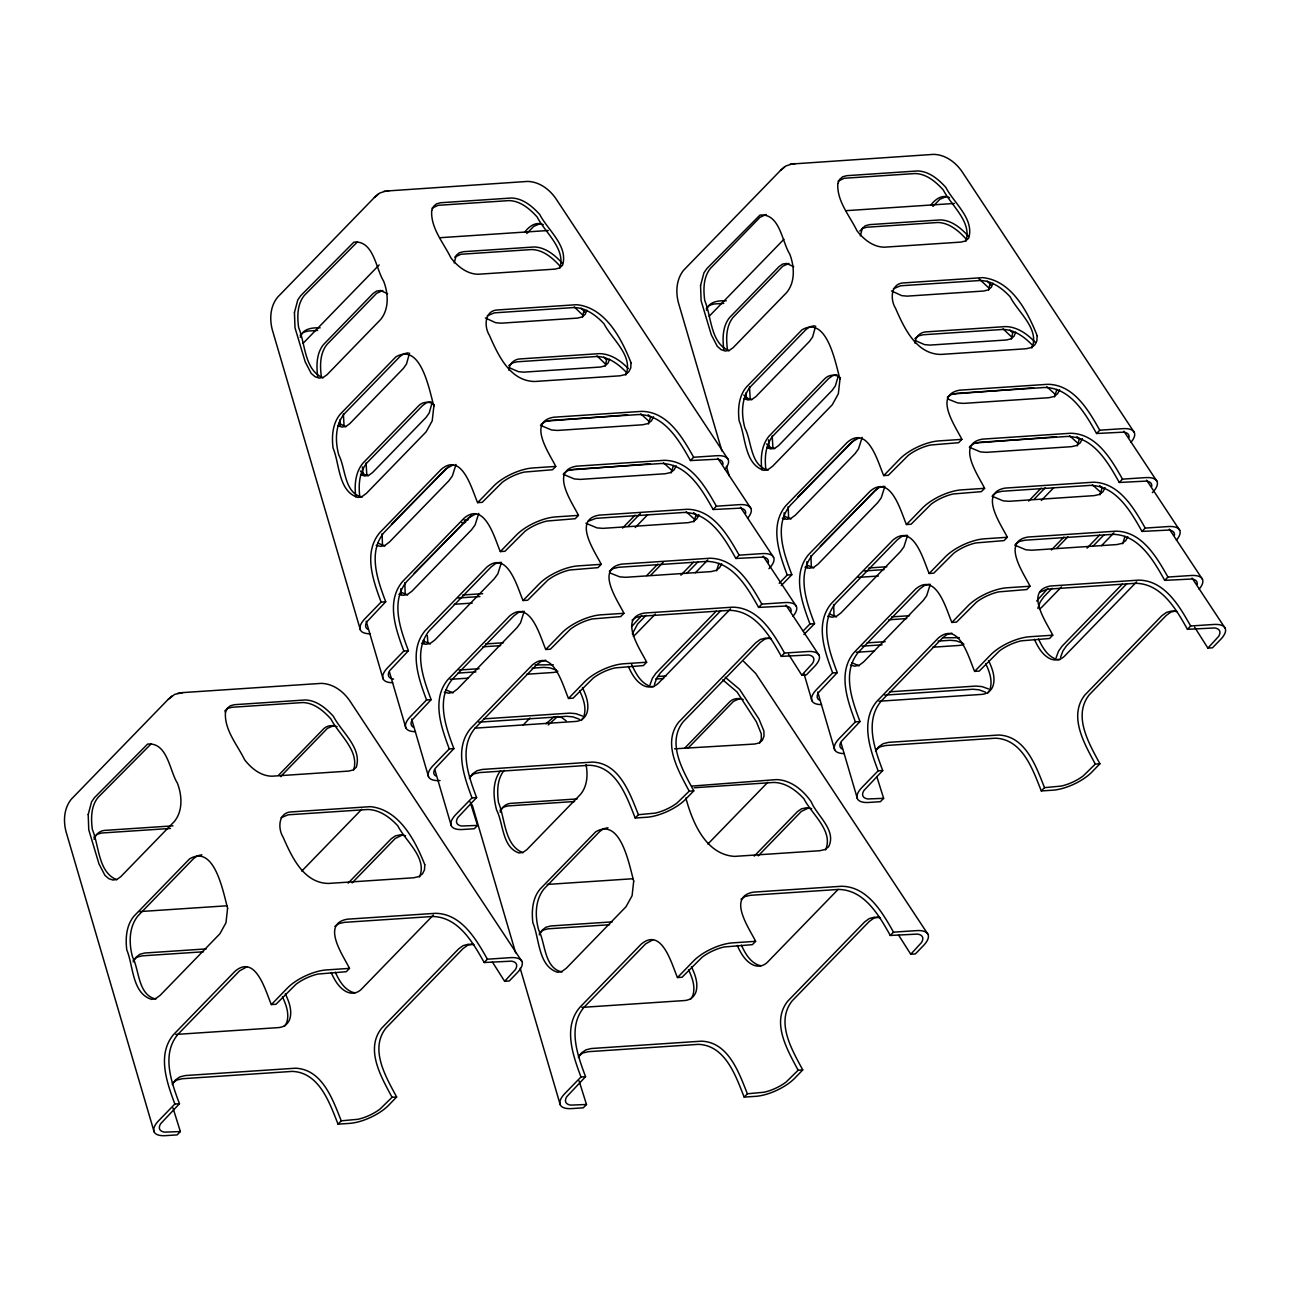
<?xml version="1.0" encoding="UTF-8"?>
<svg xmlns="http://www.w3.org/2000/svg" width="1290" height="1290" viewBox="0 0 1290 1290"><rect width="100%" height="100%" fill="white"/><g stroke="black" fill="none" stroke-linecap="round" stroke-linejoin="round"><path stroke-width="1.5" d="M343.366 413.961L344.059 425.474M366.086 462.916L366.779 474.43M749.474 386.903L750.183 398.417M772.194 435.859L772.904 447.372M382.082 533.721L382.501 545.493M404.802 582.661L405.221 594.448M650.724 416.444L648.467 423.942M673.444 465.4L671.187 472.898M696.165 514.355L693.907 521.853M718.885 563.295L716.627 570.793M788.19 506.664L788.609 518.451M810.91 555.603L811.346 567.39M833.63 604.559L834.066 616.346M1056.832 389.387L1054.575 396.885M1079.553 438.342L1077.295 445.84M1102.273 487.298L1100.015 494.796M1124.993 536.253L1122.752 543.735M454.209 262.934L456.176 255.468L459.224 252.808L463.384 251.695L534.237 246.971C545.67 247.293 555.071 255.323 562.424 263.37M860.333 235.877L862.284 228.427L865.332 225.75L869.492 224.637L940.362 219.913C951.794 220.235 961.195 228.266 968.532 236.328M508.953 370.294C508.841 364.264 513.904 359.233 519.87 358.942L599.35 353.637C610.638 353.75 620.667 360.603 628.214 368.521M915.062 343.237C914.949 337.206 920.012 332.175 925.978 331.885L1005.458 326.596C1017.471 326.692 1027.856 334.416 1035.725 342.866M409.527 353.137L406.495 364.022L403.367 368.44L349.751 423.684L345.994 426.361L341.898 427.038L337.77 425.668M432.263 402.093L429.215 412.977L426.087 417.396L372.471 472.64L368.714 475.317L364.619 475.994L360.49 474.607M815.651 326.08L812.603 336.964L809.475 341.399L755.859 396.627L752.102 399.303L748.006 399.981L743.895 398.61M838.097 376.728L835.323 385.92L832.195 390.338L778.596 445.582L774.822 448.259L770.727 448.936L766.615 447.566M456.015 464.465L452.371 475.962L448.872 480.783L389.225 542.235L385.065 545.315L380.615 546.363L376.18 545.315M478.751 513.404L475.107 524.917L471.592 529.738L411.945 591.191L407.785 594.271L403.335 595.319L398.9 594.271M501.471 562.359L497.827 573.873L494.312 578.694L434.666 640.146L430.505 643.226L426.055 644.274L421.62 643.226M524.192 611.315L520.547 622.828L517.032 627.649L457.386 689.102L453.225 692.166L448.775 693.23L444.341 692.166M862.139 437.407L858.495 448.904L854.98 453.725L795.333 515.194L791.173 518.257L786.723 519.322L782.288 518.257M884.859 486.362L881.215 497.859L877.7 502.681L818.053 564.133L813.893 567.213L809.443 568.261L805.008 567.213M907.58 535.302L903.935 546.815L900.42 551.636L840.774 613.089L836.63 616.168L832.163 617.217L827.729 616.168M930.3 584.257L926.655 595.77L923.14 600.592L863.494 662.044L859.35 665.124L854.899 666.172L850.465 665.124M632.31 633.841L637.647 623.973L646.048 615.314M654.433 684.409L656.836 677.943L660.367 672.928L720.626 610.847M1037.821 608.396L1040.224 601.93L1043.755 596.931L1052.172 588.256M1060.541 657.352L1062.944 650.886L1066.475 645.871L1126.734 583.79M650.015 684.7L652.418 678.234L655.965 673.219L716.224 611.138M1056.123 657.642L1058.542 651.176L1062.073 646.177L1122.332 584.096M353.605 770.033C359.717 750.732 338.931 734.736 330.917 718.981C323.613 710.919 314.196 702.824 302.763 702.55L231.894 707.275L227.766 708.371L224.702 711.032M559.86 268.078C565.971 248.776 545.186 232.781 537.172 217.026C529.868 208.964 520.451 200.869 509.018 200.595L438.149 205.32L431.973 208.19M582.58 317.034L584.16 309.568M586.853 310.245L585.257 314.276L582.113 316.953L577.646 318.082L501.036 323.193L495.65 322.71L485.395 317.985M605.3 365.973L606.88 358.523M609.573 359.2L607.977 363.232L604.833 365.892L600.366 367.037L523.756 372.149L518.37 371.665L509.582 367.827M759.713 742.976L761.326 738.928L761.277 733.817L756.375 721.771L737.025 691.924L722.739 679.83M965.968 241.02C972.08 221.719 951.294 205.723 943.28 189.969C935.976 181.922 926.559 173.811 915.126 173.537L844.273 178.262L838.097 181.132M988.688 289.976L990.269 282.526M992.961 283.187L991.365 287.219L988.221 289.895L983.754 291.024L907.144 296.136L901.774 295.652L891.503 290.927M1011.425 338.931L1013.005 331.466M1015.682 332.143L1014.085 336.174L1010.941 338.851L1006.49 339.98L929.88 345.091L924.495 344.607L915.707 340.77M300.312 337.335C302.553 328.386 312.567 327.579 320.162 327.837M94.057 839.29C95.525 834.662 99.201 831.082 104.055 830.438L172.957 825.858M706.42 310.277C708.662 301.328 718.691 300.522 726.27 300.78M500.165 812.232C501.649 807.621 505.325 804.025 510.179 803.396L577.098 798.929M653.482 416.815L651.434 420.879L647.774 423.588L642.759 424.765L557.522 430.441L551.588 429.989L540.462 425.329M676.202 465.771L674.154 469.834L670.494 472.543L665.479 473.72L580.242 479.396L574.308 478.945L563.182 474.285M698.922 514.726L696.874 518.79L693.214 521.499L688.199 522.66L602.962 528.352L597.028 527.9L585.902 523.24M721.658 563.682L719.61 567.729L715.934 570.438L710.919 571.615L625.698 577.291L619.748 576.856L610.218 573.066M1059.59 389.774L1057.542 393.821L1053.882 396.53L1048.867 397.707L963.63 403.383L957.696 402.948L948.166 399.158M1082.326 438.713L1080.278 442.776L1076.602 445.485L1071.587 446.663L986.366 452.339L980.416 451.887L969.306 447.227M1105.046 487.668L1102.998 491.732L1099.322 494.441L1094.307 495.618L1009.086 501.294L1003.136 500.843L992.026 496.182M1127.766 536.624L1125.718 540.671L1122.058 543.38L1117.027 544.557L1031.806 550.233L1025.873 549.798L1014.746 545.138M625.747 374.987C633.858 356.04 611.895 339.383 604.059 323.871C596.206 315.405 585.854 307.665 573.84 307.552L494.36 312.857L487.265 315.824M419.492 876.942C427.619 857.995 405.641 841.338 397.804 825.826C389.967 817.36 379.599 809.62 367.586 809.507L288.105 814.812L281.01 817.763M1031.855 347.929C1039.982 328.998 1018.02 312.325 1010.167 296.829C1002.33 288.347 991.978 280.607 979.965 280.511L900.468 285.8L893.373 288.767M825.6 849.884C833.727 830.937 811.765 814.28 803.912 798.768C796.075 790.302 785.723 782.562 773.71 782.45L694.213 787.755M133.16 961.937L135.918 957.325L139.836 954.277L144.673 953.02L206.271 948.908M539.284 934.879L542.026 930.267L545.944 927.236L550.782 925.962L612.379 921.85M172.28 1084.584L175.472 1079.94L179.907 1076.876L185.309 1075.554L295.426 1068.217C322.5 1069.297 332.933 1100.064 341.253 1120.833L338.044 1124.154C329.772 1103.369 319.436 1072.49 292.346 1071.393L182.213 1078.73L176.827 1080.053L172.376 1083.132M469.415 778.434L472.608 773.807L477.042 770.727L482.444 769.421L592.578 762.084C619.635 763.148 630.084 793.931 638.405 814.7L635.196 818.005C626.924 797.22 616.588 766.357 589.498 765.26L479.364 772.597L473.962 773.903L469.528 776.983M578.388 1057.526L581.58 1052.882L586.015 1049.818L591.417 1048.512L701.55 1041.175C728.608 1042.239 739.057 1073.006 747.378 1093.791L744.153 1097.097C735.897 1076.312 725.56 1045.448 698.454 1044.352L588.337 1051.689L582.935 1052.995L578.484 1056.075M875.539 751.377L878.732 746.749L883.166 743.669L888.568 742.363L998.686 735.026C1025.76 736.106 1036.193 766.873 1044.513 787.642L1041.304 790.947C1033.032 770.162 1022.696 739.299 995.606 738.202L885.472 745.539L880.07 746.846L875.636 749.925M500.584 770.598C492.071 781.724 493.183 797.236 496.618 810.056C503.535 823.471 501.907 847.175 519.032 852.98L523.127 852.303L526.884 849.626L580.5 794.398C587.337 786.239 588.03 774.677 586.015 764.615M631.471 626.779L641.646 615.604M1036.692 600.979L1047.77 588.562M504.148 770.356C496.956 779.241 497.037 791.673 498.472 802.461C505.325 818.747 504.132 844.982 522.853 852.722M545.702 660.174L540.945 661.528L536.608 664.801L474.946 728.318C458.337 748.361 468.641 776.354 476.591 797.575L457.853 817.521A24.3 9.336 -24.9 0 0 461.756 826.019L477.526 825.407L470.108 801.783M385.081 191.243L379.647 193.097L374.423 197.451L277.56 297.248C270.207 306.327 269.417 318.969 272.335 329.934L360.378 629.907M303.053 343.35L379.163 264.934M524.595 232.329C528.884 226.572 535.882 221.058 543.348 224.718M526.788 233.506L533.673 226.411L540.413 223.493M521.918 961.437L349.59 700.518C343.124 691.198 332.965 683.635 321.291 683.378L182.874 692.585L174.747 694.343L168.168 699.406L71.305 799.203C63.952 808.282 63.162 820.924 66.096 831.889L154.123 1131.862M448.807 466.351L391.434 524.256M791.189 164.185L785.755 166.055L780.531 170.393L683.668 270.19C676.315 279.285 675.525 291.911 678.459 302.876L721.916 450.936M453.225 464.819L445.711 468.996L384.049 532.512C367.457 552.555 377.744 580.548 385.71 601.769L381.114 602.075L365.022 618.636A30.444 11.707 -24.9 0 0 369.988 633.761M381.114 602.075C373.213 580.806 363.054 552.829 379.647 532.802L441.309 469.286C462.32 451.5 472.188 490.587 477.623 502.649L493.699 486.072A30.444 11.707 -24.9 0 1 532.77 467.964L555.748 466.432C550.104 454.564 526.514 421.782 553.636 417.234L641.727 411.365C667.72 411.687 682.491 437.52 693.649 457.257L716.627 455.725A30.444 11.707 -24.9 0 1 724.851 469.318M385.71 601.769L366.957 621.716A24.3 9.336 -24.9 0 0 367.714 629.181M471.527 515.307L414.154 573.212M555.748 466.432L552.539 469.753L524.337 472.075A24.3 9.336 -24.9 0 0 502.278 482.299L482.218 502.342L477.623 502.649M709.161 316.292L783.885 239.311M278.382 775.435L323.838 728.608C327.483 725.303 332.61 724.819 337.093 726.673M280.575 776.628L327.418 728.366L334.158 725.448M475.946 513.775L468.431 517.935L406.785 581.468C390.177 601.495 400.464 629.488 408.43 650.724L403.834 651.031L387.742 667.591A30.444 11.707 -24.9 0 0 392.708 682.7M403.834 651.031C395.933 629.762 385.775 601.769 402.367 581.758L464.029 518.241C485.04 500.456 494.909 539.543 500.343 551.588L516.419 535.028A30.444 11.707 -24.9 0 1 555.49 516.919L578.468 515.387C572.825 503.519 549.234 470.737 576.356 466.19L664.447 460.32C690.44 460.643 705.211 486.459 716.369 506.196L739.364 504.664A30.444 11.707 -24.9 0 1 747.571 518.274M408.43 650.724L389.693 670.671A24.3 9.336 -24.9 0 0 393.579 679.153M578.468 515.387L575.259 518.709L547.057 521.031A24.3 9.336 -24.9 0 0 525.014 531.254L504.938 551.282L500.343 551.588M500.262 562.279L495.505 563.633L491.168 566.89L429.506 630.423C412.897 650.45 423.201 678.443 431.15 699.664L426.555 699.97L410.462 716.547A30.444 11.707 -24.9 0 0 415.428 731.656M426.555 699.97C418.653 678.717 408.495 650.724 425.103 630.713L486.749 567.181C507.76 549.395 517.629 588.482 523.063 600.543L539.139 583.967A30.444 11.707 -24.9 0 1 578.21 565.875L601.204 564.343C595.545 552.459 571.954 519.693 599.076 515.145L687.183 509.276C713.16 509.582 727.931 535.415 739.089 555.151L762.084 553.62A30.444 11.707 -24.9 0 1 768.985 568.664M431.15 699.664L412.413 719.626A24.3 9.336 -24.9 0 0 413.155 727.076M930.703 205.271C934.992 199.531 941.99 194 949.472 197.66M932.896 206.448L939.781 199.353L946.521 196.435M622.554 528.078L635.067 515.178M541.171 424.346L545.267 421.604L550.54 420.411L638.647 414.541C664.656 414.864 679.346 440.809 690.44 460.562L693.649 457.257M627.924 526.385L640.437 513.485M301.763 871.089L361.813 809.233M635.212 527.546L647.79 514.597M601.204 564.343L597.98 567.648L569.777 569.987A24.3 9.336 -24.9 0 0 547.734 580.194L527.658 600.237L523.063 600.543M522.982 611.234L518.225 612.589L513.888 615.846L452.226 679.379C435.617 699.406 445.921 727.399 453.87 748.619L449.275 748.926L433.198 765.502A30.444 11.707 -24.9 0 0 440.084 780.547M449.275 748.926C441.39 727.673 431.215 699.68 447.824 679.669L509.486 616.136C530.496 598.35 540.365 637.437 545.783 649.499L561.876 632.922A30.444 11.707 -24.9 0 1 600.93 614.83L623.925 613.298C618.281 601.414 594.674 568.632 621.796 564.101L709.903 558.231C735.881 558.538 750.651 584.37 761.826 604.107L784.804 602.575A30.444 11.707 -24.9 0 1 793.011 616.185M453.87 748.619L435.133 768.566A24.3 9.336 -24.9 0 0 435.875 776.032M348.139 883.166L391.241 838.758L395.353 835.888L400.222 834.856L405.528 835.726M646.677 575.598L657.803 564.133M563.891 473.301L567.987 470.56L573.276 469.366L661.367 463.497C687.376 463.82 702.066 489.749 713.16 509.518L716.369 506.196M352.106 882.908L395.224 838.5L402.593 834.92M650.644 575.324L663.157 562.44M623.925 613.298L620.7 616.604L592.513 618.926A24.3 9.336 -24.9 0 0 570.454 629.149L550.379 649.193L545.783 649.499M523.079 725.109L529.996 717.982M680.878 575.179L693.504 562.198M686.699 573.453L697.906 561.892M246.971 966.774L239.456 970.951L177.81 1034.467C161.202 1054.494 171.489 1082.487 179.455 1103.724L174.859 1104.03L158.767 1120.591A30.444 11.707 -24.9 0 0 165.668 1135.635L177.165 1134.878L180.374 1131.556L172.973 1107.933M174.859 1104.03C166.958 1082.762 156.799 1054.769 173.392 1034.757L235.054 971.241C256.065 953.455 265.933 992.542 271.368 1004.587L287.444 988.027A30.444 11.707 -24.9 0 1 326.515 969.919L349.493 968.387C343.85 956.519 320.259 923.737 347.381 919.189L435.472 913.32C461.465 913.643 476.236 939.459 487.394 959.196L510.372 957.664A30.444 11.707 -24.9 0 1 517.274 972.708L509.244 980.997L504.632 981.303L492.393 962.001M476.591 797.575L471.995 797.881L455.918 814.458A30.444 11.707 -24.9 0 0 462.82 829.486L474.301 828.728L477.526 825.407M471.995 797.881C464.11 776.628 453.935 748.635 470.544 728.624L532.206 665.092C553.216 647.306 563.085 686.393 568.503 698.454L584.596 681.878A30.444 11.707 -24.9 0 1 623.667 663.769L646.645 662.238C641.001 650.37 617.394 617.587 644.516 613.04L732.623 607.171C758.601 607.493 773.387 633.326 784.546 653.062L807.524 651.531A30.444 11.707 -24.9 0 1 814.425 666.559L806.379 674.847L801.783 675.154L788.513 654.24M546.041 723.755L553.732 717.047L556.409 716.627M179.455 1103.724L160.702 1123.671A24.3 9.336 -24.9 0 0 164.604 1132.152L180.374 1131.556M655.352 614.008L636.018 633.922A25.268 17.399 79.4 0 1 633.229 636.18M695.391 572.744L707.823 559.941M548.234 724.932L557.28 716.805M587.982 521.337L595.996 518.322L684.087 512.452C710.097 512.775 724.787 538.704 735.881 558.473L739.089 555.151M854.931 439.293L797.543 497.214M349.493 968.387L346.284 971.709L318.082 974.031A24.3 9.336 -24.9 0 0 296.023 984.254L275.963 1004.281L271.368 1004.587M646.645 662.238L643.42 665.559L615.233 667.881A24.3 9.336 -24.9 0 0 593.174 678.105L573.099 698.148L568.503 698.454M433.392 915.045L361.603 989.011A25.268 17.399 79.4 0 1 347.236 992.123C339.125 988.414 334.707 980.255 331.127 972.515M730.543 608.896L658.739 682.862A25.268 17.399 79.4 0 1 644.371 685.99C636.26 682.281 631.842 674.106 628.278 666.366M779.176 583.306L787.222 575.018L791.818 574.711C783.869 553.491 773.565 525.498 790.173 505.454L851.835 441.938L859.333 437.762M787.222 575.018C779.321 553.765 769.163 525.772 785.771 505.761L847.417 442.228C868.428 424.442 878.296 463.529 883.731 475.591L899.807 459.014A30.444 11.707 -24.9 0 1 938.878 440.906L961.872 439.374C956.212 427.506 932.622 394.724 959.744 390.177L1047.851 384.307C1073.828 384.63 1088.599 410.462 1099.757 430.199L1122.752 428.667A30.444 11.707 -24.9 0 1 1130.959 442.276M609.348 571.212L613.427 568.471L618.716 567.278L706.823 561.408C732.817 561.731 747.507 587.659 758.601 607.413L761.826 604.107M781.24 585.612L791.818 574.711M877.651 488.249L820.263 546.154M961.872 439.374L958.647 442.696L930.445 445.018A24.3 9.336 -24.9 0 0 908.402 455.241L888.326 475.284L883.731 475.591M684.49 748.377L729.963 701.55C733.591 698.261 738.719 697.761 743.217 699.615M688.07 748.152L733.526 701.309L740.266 698.39M803.251 630.875L809.943 623.973L814.538 623.667C806.589 602.446 796.285 574.453 812.894 554.41L874.556 490.893L878.893 487.62L883.65 486.266M809.943 623.973C802.058 602.704 791.883 574.711 808.491 554.7L870.153 491.184C891.164 473.398 901.033 512.485 906.451 524.546L922.543 507.97A30.444 11.707 -24.9 0 1 961.598 489.861L984.593 488.329C978.949 476.462 955.342 443.679 982.464 439.132L1070.571 433.263C1096.548 433.585 1111.319 459.417 1122.494 479.138L1145.472 477.623A30.444 11.707 -24.9 0 1 1152.373 492.651M334.916 926.301L339.012 923.559L344.285 922.366L432.392 916.497C458.401 916.819 473.091 942.748 484.185 962.517L487.394 959.196M632.068 620.168L636.163 617.41L641.436 616.217L729.543 610.347C755.537 610.686 770.227 636.615 781.321 656.368L784.546 653.062M803.96 634.567L814.538 623.667M472.769 943.941L467.528 945.344L463.013 948.618L385.952 1028.033C369.214 1049.399 386.097 1077.263 396.643 1097L392.047 1097.306L380.018 1109.061A24.3 9.336 -24.9 0 1 357.959 1119.285L341.253 1120.833M504.632 981.303L515.339 969.645A24.3 9.336 -24.9 0 0 511.453 961.147L484.185 962.517M769.904 637.792L764.664 639.195L760.165 642.485L683.087 721.884C666.366 743.25 683.232 771.13 693.794 790.851L689.199 791.157L677.169 802.912A24.3 9.336 -24.9 0 1 655.11 813.135L638.405 814.7M801.783 675.154L812.49 663.495A24.3 9.336 -24.9 0 0 808.588 654.997L781.321 656.368M984.593 488.329L981.368 491.651L953.181 493.973A24.3 9.336 -24.9 0 0 931.122 504.197L911.046 524.24L906.451 524.546M396.643 1097L388.596 1105.288A30.444 11.707 -24.9 0 1 349.542 1123.38L338.044 1124.154M693.794 790.851L685.748 799.139A30.444 11.707 -24.9 0 1 646.677 817.247L635.196 818.005M906.37 535.221L901.613 536.576L897.276 539.833L835.614 603.365C819.005 623.393 829.309 651.385 837.258 672.622L832.663 672.912L816.586 689.489A30.444 11.707 -24.9 0 0 821.553 704.598M832.663 672.912C824.778 651.66 814.603 623.667 831.212 603.656L892.874 540.139C913.884 522.353 923.753 561.44 929.171 573.486L945.264 556.925A30.444 11.707 -24.9 0 1 984.335 538.817L1007.313 537.285C1001.669 525.401 978.062 492.635 1005.184 488.088L1093.291 482.218C1119.269 482.541 1134.055 508.357 1145.214 528.094L1168.192 526.562A30.444 11.707 -24.9 0 1 1176.399 540.171M837.258 672.622L818.521 692.569A24.3 9.336 -24.9 0 0 819.279 700.035M1028.678 501.02L1041.191 488.12M947.295 397.304L951.375 394.547L956.664 393.353L1044.755 387.484C1070.764 387.822 1085.454 413.751 1096.548 433.504L1099.757 430.199M1034.032 499.327L1045.158 487.862M707.888 844.031L767.921 782.175M1041.336 500.488L1053.898 487.539M1007.313 537.285L1004.088 540.607L975.901 542.929A24.3 9.336 -24.9 0 0 953.842 553.152L933.767 573.179L929.171 573.486M929.09 584.176L924.333 585.531L919.996 588.788L858.334 652.321C841.741 672.348 852.029 700.341 859.995 721.562L855.383 721.868L839.306 738.444A30.444 11.707 -24.9 0 0 844.273 753.553M855.383 721.868C847.498 700.615 837.323 672.622 853.932 652.611L915.594 589.078C936.605 571.293 946.473 610.38 951.891 622.441L967.984 605.865A30.444 11.707 -24.9 0 1 1007.055 587.772L1030.033 586.24C1024.389 574.356 1000.782 541.574 1027.904 537.043L1116.011 531.174C1142.005 531.48 1156.775 557.312 1167.934 577.049L1190.912 575.517A30.444 11.707 -24.9 0 1 1199.12 589.127M859.995 721.562L841.241 741.524A24.3 9.336 -24.9 0 0 841.999 748.974M754.247 856.125L797.365 811.7L801.477 808.83L806.347 807.798L811.652 808.669M1051.398 549.975L1063.911 537.075M970.015 446.243L974.095 443.502L979.384 442.309L1067.491 436.439C1093.485 436.762 1108.175 462.691 1119.269 482.46L1122.494 479.138M758.23 855.851L801.332 811.442L808.701 807.879M1056.752 548.282L1067.878 536.817M1030.033 586.24L1026.824 589.546L998.621 591.884A24.3 9.336 -24.9 0 0 976.562 602.091L956.487 622.135L951.891 622.441M1087.002 548.137L1099.612 535.14M1092.807 546.396L1104.014 534.85M653.079 939.717L645.581 943.893L583.918 1007.409C567.31 1027.453 577.614 1055.446 585.563 1076.666L580.968 1076.973L564.891 1093.533A30.444 11.707 -24.9 0 0 571.776 1108.578L583.274 1107.82L586.499 1104.498L579.081 1080.875M580.968 1076.973C573.082 1055.704 562.908 1027.727 579.516 1007.7L641.162 944.183C662.189 926.397 672.042 965.484 677.476 977.546L693.552 960.969A30.444 11.707 -24.9 0 1 732.623 942.861L755.618 941.329C749.958 929.461 726.367 896.679 753.489 892.132L841.596 886.262C867.573 886.585 882.344 912.417 893.502 932.154L916.497 930.622A30.444 11.707 -24.9 0 1 923.398 945.651L915.352 953.939L910.756 954.245L898.501 934.944M951.81 633.116L947.054 634.487L942.716 637.744L881.054 701.26C864.461 721.303 874.749 749.297 882.715 770.517L878.119 770.823L862.026 787.4A30.444 11.707 -24.9 0 0 868.928 802.444L880.425 801.671L883.634 798.349L876.797 776.548M878.119 770.823C870.218 749.571 860.059 721.578 876.652 701.567L938.314 638.034C959.325 620.248 969.193 659.335 974.627 671.397L990.704 654.82A30.444 11.707 -24.9 0 1 1029.775 636.728L1052.753 635.196C1047.109 623.312 1023.518 590.53 1050.64 585.999L1138.731 580.129C1164.725 580.435 1179.495 606.268 1190.654 626.005L1213.632 624.473A30.444 11.707 -24.9 0 1 1220.534 639.518L1212.487 647.79L1207.892 648.096L1194.637 627.182M585.563 1076.666L566.826 1096.613A24.3 9.336 -24.9 0 0 570.712 1105.111L586.499 1104.498M882.715 770.517L863.961 790.464A24.3 9.336 -24.9 0 0 867.864 798.962L883.634 798.349M1061.46 586.95L1042.127 606.864A25.268 17.399 79.4 0 1 1039.353 609.138M1101.499 545.686L1113.931 532.883M992.736 495.199L996.831 492.457L1002.104 491.264L1090.211 485.395C1116.205 485.717 1130.895 511.646 1141.989 531.416L1145.214 528.094M755.618 941.329L752.393 944.651L724.19 946.973A24.3 9.336 -24.9 0 0 702.147 957.196L682.071 977.24L677.476 977.546M1052.753 635.196L1049.544 638.502L1021.341 640.824A24.3 9.336 -24.9 0 0 999.282 651.047L979.223 671.09L974.627 671.397M838.129 889.407L767.711 961.953A25.268 17.399 79.4 0 1 753.344 965.081C745.233 961.356 740.815 953.197 737.251 945.457M1136.651 581.838L1064.863 655.82A25.268 17.399 79.4 0 1 1050.495 658.932C1042.385 655.223 1037.966 647.064 1034.387 639.308M1015.456 544.154L1019.552 541.413L1024.824 540.22L1112.931 534.35C1138.925 534.673 1153.631 560.602 1164.709 580.371L1167.934 577.049M741.041 899.243L745.12 896.502L750.409 895.308L838.5 889.439C864.51 889.761 879.2 915.707 890.293 935.46L893.502 932.154M1039.546 592.191L1047.544 589.159L1135.651 583.306C1161.661 583.628 1176.351 609.557 1187.445 629.31L1190.654 626.005M878.877 916.884L873.636 918.287L869.138 921.56L792.06 1000.976C775.338 1022.341 792.205 1050.205 802.751 1069.942L798.155 1070.249L786.126 1082.004A24.3 9.336 -24.9 0 1 764.083 1092.227L747.378 1093.791M910.756 954.245L921.447 942.587A24.3 9.336 -24.9 0 0 917.561 934.089L890.293 935.46M1176.029 610.734L1170.788 612.137L1166.273 615.427L1089.212 694.826C1072.474 716.192 1089.357 744.072 1099.902 763.793L1095.307 764.099L1083.277 775.854A24.3 9.336 -24.9 0 1 1061.218 786.078L1044.513 787.642M1207.892 648.096L1218.599 636.438A24.3 9.336 -24.9 0 0 1214.712 627.956L1187.445 629.31M802.751 1069.942L794.721 1078.23A30.444 11.707 -24.9 0 1 755.65 1096.339L744.153 1097.097M1099.902 763.793L1091.856 772.081A30.444 11.707 -24.9 0 1 1052.785 790.19L1041.304 790.947M300.119 335.319L303.521 332.304L307.81 331.062L317.663 330.417M93.864 837.274L97.282 834.259L101.555 833.018L170.457 828.438M706.243 308.262L709.645 305.246L713.918 304.005L723.771 303.36M499.988 810.217L503.39 807.201L507.679 805.96L574.598 801.509M378.438 193.903L374.423 197.451M172.183 695.858L168.168 699.406M784.562 166.862L780.531 170.393M454.693 257.145L460.885 254.259L531.738 249.55C543.171 249.808 552.588 257.919 559.892 265.982M859.801 230.991L862.849 228.314L866.993 227.217L937.862 222.493C949.279 222.767 958.696 230.862 966 238.924M133.128 960.195L137.046 957.148L141.884 955.874L203.481 951.778M539.236 933.138L543.154 930.09L548.008 928.816L609.606 924.72M508.792 365.667L512.356 362.958L517.08 361.813L596.56 356.508C608.59 356.62 618.942 364.361 626.779 372.826M914.9 338.609L918.48 335.9L923.205 334.755L1002.685 329.45C1014.698 329.563 1025.05 337.303 1032.887 345.768M357.411 241.907L304.295 295.458C297.087 304.343 297.184 316.776 298.619 327.563C305.472 343.85 304.279 370.085 323 377.825M151.156 743.862L98.04 797.413C90.832 806.298 90.929 818.731 92.364 829.518C99.217 845.805 98.024 872.04 116.745 879.78M627.553 414.848L546.476 421.088M650.273 463.803L569.196 470.044M1033.661 387.79L952.601 394.031M1056.381 436.746L975.321 442.986M692.279 786.045L776.483 779.595C791.06 779.982 803.364 790.447 811.297 801.945C816.86 815.635 837.017 830.389 828.567 846.82L824.907 849.53L819.892 850.707L734.655 856.383C705.743 854.706 692.262 821.924 685.861 797.962M408.124 352.831L403.738 353.815L399.787 356.685L344.156 413.993C335.013 425.345 335.094 441.535 338.786 454.999C345.704 468.093 344.059 493.038 362.135 497.134M430.844 401.787L426.458 402.77L422.507 405.624L366.876 462.933C359.184 472.172 358.378 485.088 359.781 496.553M814.248 325.773L809.846 326.757L805.895 329.627L750.28 386.936C741.137 398.304 741.202 414.477 744.894 427.941C751.812 441.035 750.183 465.98 768.243 470.076M836.968 374.729L832.566 375.713L828.615 378.567L773 435.891C765.293 445.115 764.486 458.031 765.889 469.496M201.869 854.786L197.483 855.77L193.532 858.624L137.901 915.932C128.758 927.3 128.839 943.49 132.531 956.954C139.449 970.048 137.82 994.993 155.88 999.089M607.993 827.729L603.591 828.712L599.64 831.582L544.025 888.891C534.882 900.243 534.947 916.432 538.639 929.896C545.557 942.99 543.928 967.935 561.988 972.031M766.212 214.446L760.004 217.3L710.403 268.401C703.211 277.286 703.292 289.718 704.727 300.506C711.58 316.792 710.387 343.027 729.108 350.783M382.824 290.46L376.615 293.314L327.015 344.414C319.823 353.299 319.904 365.731 321.339 376.519M788.932 263.402L782.724 266.256L733.123 317.356C725.931 326.241 726.012 338.673 727.447 349.461M386.678 191.001L527.546 181.422C539.22 181.68 549.379 189.243 555.845 198.563L728.173 459.482M792.802 163.943L933.654 154.365C945.328 154.623 955.487 162.185 961.969 171.506L1134.281 432.44M182.874 692.585L177.552 693.375M383.807 191.42L389.128 190.646M789.932 164.362L795.237 163.588M439.938 237.715L548.25 230.507M846.046 210.673L954.374 203.449M690.44 460.562L717.708 459.192A24.3 9.336 -24.9 0 1 722.851 464.61M1096.548 433.504L1123.816 432.134A24.3 9.336 -24.9 0 1 1128.976 437.568M464.19 520.096L468.125 519.838M461.691 522.676L465.625 522.418M713.16 509.518L740.428 508.147A24.3 9.336 -24.9 0 1 745.588 513.565M1119.269 482.46L1146.536 481.089A24.3 9.336 -24.9 0 1 1151.696 486.507M735.881 558.473L763.148 557.103A24.3 9.336 -24.9 0 1 768.308 562.521M1141.989 531.416L1169.256 530.045A24.3 9.336 -24.9 0 1 1174.416 535.463M462.804 594.996L482.686 593.674M868.928 567.955L886.811 566.762M458.047 597.996L479.896 596.544M864.155 570.954L884.021 569.616M454.209 604.284L472.156 603.091M858.334 577.372L878.28 576.033M758.601 607.413L785.868 606.058A24.3 9.336 -24.9 0 1 791.028 611.476M1164.709 580.371L1191.976 579A24.3 9.336 -24.9 0 1 1197.136 584.418M485.524 643.952L503.423 642.759M891.648 616.894L909.531 615.701M482.75 646.822L500.633 645.629M888.858 619.764L906.741 618.571M459.03 670.042L479.058 668.704M535.108 664.979L553.216 664.721M867.138 642.855L885.166 641.662M943.232 637.792L959.341 637.663M457.95 673.09L475.962 671.88M532.028 668.156L544.041 667.349L550.137 667.898L556.619 670.252M862.059 646.161L882.086 644.839M938.152 641.098L950.166 640.292L956.245 640.84L962.727 643.194M450.194 679.346L468.286 678.137M526.578 674.251L552.717 672.509A25.268 17.351 50.9 0 0 557.844 671.219M856.318 652.288L874.41 651.079M932.702 647.209L958.825 645.468A25.268 17.351 50.9 0 0 963.952 644.178M658.239 676.46L666.108 675.928M655.723 679.024L663.608 678.508M483.75 718.869L569.857 713.128L575.953 713.676L582.435 716.014M889.858 691.811L975.966 686.07L982.061 686.619L988.543 688.957M478.671 722.174L566.762 716.305L572.857 716.853L579.339 719.207M884.779 695.116L972.886 689.247L978.981 689.795L985.447 692.149M474.93 728.157L575.437 721.465A25.268 17.351 50.9 0 0 587.063 712.548C589.449 703.953 586.063 695.326 582.467 687.602M879.038 701.244L981.561 694.407A25.268 17.351 50.9 0 0 993.171 685.49C995.574 676.895 992.187 668.268 988.575 660.544M139.11 911.627L226.895 905.79M547.218 884.44L633.003 878.732M175.779 1034.451L278.301 1027.614A25.268 17.351 50.9 0 0 289.911 1018.681C292.314 1010.102 288.928 1001.459 285.316 993.751M581.887 1007.393L684.409 1000.556A25.268 17.351 50.9 0 0 696.036 991.639C698.422 983.044 695.036 974.401 691.44 966.694M674.589 748.813L754.779 744.024L759.246 742.895L762.39 740.218L763.986 736.187L763.922 731.091L758.988 719.078L739.557 689.328L725.222 677.25M1177.222 611.589L1171.61 611.025L1166.37 612.444L1161.871 615.717L1084.793 695.116C1068.072 716.45 1084.793 744.346 1095.307 764.099M771.114 638.647L765.486 638.082L760.262 639.485L755.763 642.775L678.685 722.174C661.963 743.508 678.685 771.404 689.199 791.157M880.086 917.722L874.459 917.174L869.234 918.577L864.719 921.866L787.658 1001.266C770.92 1022.599 787.658 1050.479 798.155 1070.249M473.962 944.78L468.351 944.232L463.11 945.635L458.611 948.908L381.534 1028.323C364.812 1049.657 381.55 1077.537 392.047 1097.306M790.98 519.032L783.772 515.919M813.7 567.987L806.492 564.875M836.42 616.943L829.212 613.83M384.855 546.089L377.647 542.977M859.14 665.882L851.932 662.77M407.575 595.045L400.384 591.933M430.312 643.984L423.104 640.872M453.032 692.94L445.824 689.827M557.748 716.434L561.972 717.708L566.116 720.771M751.828 399.723L747.684 398.352L743.798 395.014M774.548 448.678L770.42 447.307L766.518 443.97M345.72 426.78L338.98 423.185M368.44 475.736L364.296 474.365L360.41 471.027M840.435 377.825C835.872 373.842 828.744 374.471 824.649 378.841L769.017 436.149C761.31 445.373 760.487 458.289 761.842 469.77M434.311 404.883C429.763 400.9 422.62 401.529 418.541 405.899L362.909 463.207C355.202 472.43 354.363 485.346 355.734 496.811M793.705 266.74L786.723 263.434L782.707 264.031L779.144 266.498L729.56 317.598C722.4 326.515 722.432 338.899 723.835 349.703M387.597 293.798L380.615 290.492L376.583 291.089L373.036 293.556L323.435 344.656C316.276 353.573 316.324 365.957 317.727 376.761M1046.899 386.774L1055.607 394.724M1069.62 435.73L1078.343 443.679M1092.34 484.685L1101.063 492.635M640.775 413.832L649.499 421.782M663.512 462.788L672.219 470.737M686.232 511.743L694.939 519.693M978.917 278.721L988.737 287.88M1003.12 328.853L1011.457 336.835M574.276 306.956L582.612 314.937M597.012 355.911L605.332 363.893M743.604 661.383L755.714 673.461L928.026 934.379M1076.957 436.584L1079.762 439.374M1099.677 485.54L1102.482 488.313M648.128 414.687L650.934 417.476M693.568 512.582L697.777 516.774M987.205 281.075L991.252 285.267M1009.941 330.03L1012.634 332.82M581.097 308.133L585.144 312.325M603.817 357.088L606.526 359.878M1123.864 431.215L1157.017 481.38M1146.6 480.154L1179.737 530.335M1169.321 529.11L1202.457 579.291M1192.041 578.065L1225.178 628.246M717.756 458.256L750.893 508.437M740.476 507.212L773.613 557.393M763.196 556.167L796.349 606.348M785.933 605.123L819.069 655.304M1038.547 639.034C1042.143 646.79 1046.593 654.949 1054.72 658.642A25.268 17.431 79.1 0 0 1059.896 659.674M631.552 664.318C635.454 672.606 639.824 681.717 648.612 685.7A25.268 17.431 79.1 0 0 653.772 686.731M741.395 945.183C744.991 952.939 749.442 961.082 757.585 964.791A25.268 17.431 79.1 0 0 761.035 965.71M335.287 972.241C338.883 979.981 343.334 988.14 351.461 991.849A25.268 17.431 79.1 0 0 354.911 992.768M985.673 663.528C989.269 671.284 992.623 679.943 990.22 688.538A25.268 17.383 51.2 0 1 987.672 693.149M579.565 690.585C583.161 698.341 586.515 707.001 584.096 715.595A25.268 17.383 51.2 0 1 581.564 720.191M688.538 969.677C692.117 977.417 695.471 986.092 693.069 994.687A25.268 17.383 51.2 0 1 690.521 999.282M282.413 996.735C286.009 1004.475 289.363 1013.134 286.961 1021.745A25.268 17.383 51.2 0 1 284.413 1026.34M841.015 742.895L857.382 798.671M817.731 692.021L834.662 749.716M804.041 673.848L811.942 700.76M726.431 466.335L729.253 475.946M472.204 804.831L515.661 952.891M520.176 968.274L560.247 1104.804M434.907 769.953L451.274 825.713M411.623 719.078L428.554 776.774M389.467 672.058L405.834 727.818M366.167 621.183L383.098 678.863M768.501 439.874L769.292 447.614M745.975 392.87L746.555 398.658M362.393 466.932L363.167 474.672M339.867 419.911L340.447 425.716M427.296 635.519L427.941 643.404M806.814 561.747L807.298 567.665M784.094 512.807L784.578 518.709M423.588 639.727L423.91 643.678M400.706 588.804L401.174 594.722M227.604 908.144L225.976 922.785L219.897 933.783L160.25 995.235L156.09 998.315L151.64 999.379C131.935 993.365 133.467 965.807 126.759 949.811C125.388 938.346 126.227 925.43 133.934 916.206L189.549 858.898C214.624 843.982 223.122 892.132 227.604 908.144M433.859 406.205L432.215 420.83L426.135 431.844L366.489 493.296L362.345 496.36L357.894 497.424C338.19 491.409 339.722 463.852 333.014 447.872C331.643 436.391 332.481 423.475 340.189 414.251L395.804 356.943C420.879 342.027 429.36 390.177 433.859 406.205M633.712 881.102L632.084 895.728L626.005 906.741L566.358 968.193L562.198 971.257L557.748 972.321C538.043 966.307 539.591 938.749 532.867 922.769C531.512 911.288 532.335 898.372 540.042 889.149L595.674 831.84C620.732 816.925 629.23 865.074 633.712 881.102M839.967 379.147L838.339 393.772L832.26 404.786L772.613 466.238L768.453 469.302L764.003 470.366C744.298 464.352 745.846 436.794 739.122 420.814C737.751 409.333 738.59 396.433 746.297 387.194L801.928 329.885C826.987 314.97 835.485 363.119 839.967 379.147M88.204 814.474L88.752 829.76L98.943 863.8L104.925 875.33L108.795 878.667L112.923 880.038L117.003 879.361L120.776 876.684L174.392 821.44C183.083 810.749 182.067 795.237 177.343 783.014C169.683 771.13 167.49 741.976 147.608 744.088L94.46 797.655L91.558 801.848L88.204 814.474M294.442 312.519L295.007 327.805L305.198 361.845L311.18 373.374L315.05 376.712L319.178 378.083L323.258 377.406L327.031 374.729L380.647 319.501C389.338 308.794 388.322 293.281 383.598 281.059C375.938 269.175 373.745 240.021 353.863 242.149L300.715 295.7L297.797 299.909L294.442 312.519M700.567 285.461L701.115 300.747L711.306 334.803L717.288 346.317L721.158 349.655L725.286 351.025L729.382 350.348L733.139 347.671L786.755 292.443C795.462 281.736 794.43 266.224 789.722 254.017C782.046 242.117 779.87 212.979 759.987 215.091L706.823 268.642L703.921 272.851L700.567 285.461M424.781 864.687L424.507 869.815L422.459 873.878L418.799 876.587L413.768 877.764L328.547 883.44C303.537 883.199 291.605 856.479 283.091 837.129C277.753 828.664 278.253 812.7 290.895 811.942L370.375 806.653C399.303 809.54 415.267 840.741 424.781 864.687M631.036 362.748L630.762 367.876L628.714 371.923L625.053 374.632L620.022 375.809L534.802 381.485C509.792 381.243 497.859 354.54 489.345 335.174C484.008 326.709 484.508 310.745 497.15 309.987L576.63 304.698C605.558 307.584 621.522 338.786 631.036 362.748M1037.16 335.69L1036.87 340.818L1034.822 344.865L1031.162 347.574L1026.147 348.752L940.91 354.428C915.9 354.186 903.968 327.483 895.454 308.117C890.132 299.651 890.616 283.703 903.258 282.929L982.738 277.64C1011.666 280.527 1027.646 311.745 1037.16 335.69M225.444 712.515C224.283 730.043 237.312 744.733 244.6 759.729C251.211 768.292 260.741 776.129 272.061 776.193L348.671 771.081L353.137 769.953L356.282 767.276C362.329 747.99 341.495 732.075 333.449 716.369C326.096 708.323 316.695 700.293 305.262 699.97L234.409 704.695L230.233 705.807L227.185 708.468L225.444 712.515M431.699 210.56C430.538 228.088 443.566 242.778 450.855 257.79C457.466 266.353 466.996 274.173 478.316 274.238L554.926 269.126L559.376 267.998L562.537 265.321C568.584 246.035 547.734 230.12 539.704 214.43C532.351 206.368 522.95 198.338 511.517 198.015L440.648 202.74L436.488 203.852L433.44 206.529L431.699 210.56M837.823 183.502C836.662 201.03 849.691 215.72 856.963 230.733C863.574 239.295 873.104 247.116 884.424 247.18L961.034 242.085L965.5 240.94L968.645 238.263C974.692 218.978 953.858 203.078 945.812 187.373C938.475 179.326 929.074 171.296 917.642 170.957L846.772 175.682L842.612 176.794L839.564 179.471L837.823 183.502"/></g></svg>
